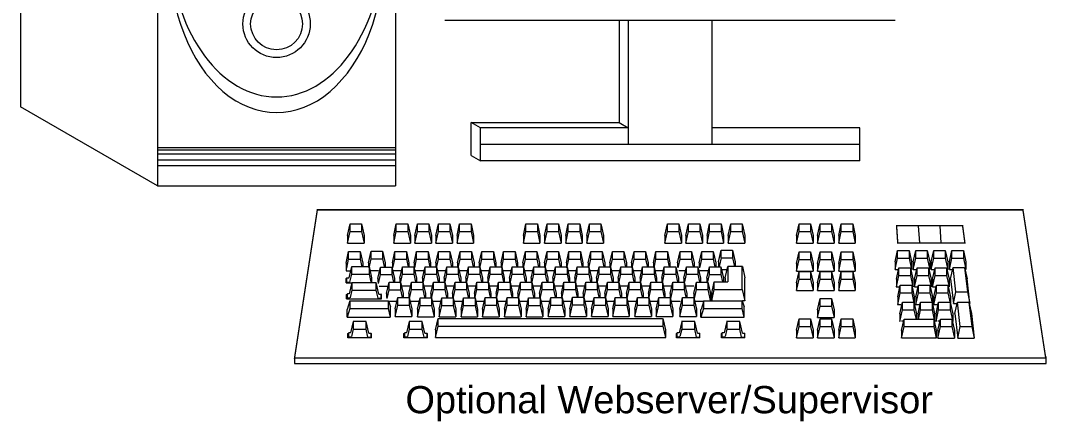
# Model space of a CAD drawing. Header units: inches. Extents: x -60 to 2005, y -577 to 104.
# Drawn here: x 507.75 to 513.93, y -262.78 to -260.36 of the extents above; entities that cross this region are included whole.
import ezdxf

# ---------------------------------------------------------------- set-up
doc = ezdxf.new("R2010")
doc.units = ezdxf.units.IN
doc.header["$MEASUREMENT"] = 0
doc.linetypes.add('HIDDEN2', pattern=[0.1875, 0.125, -0.0625])
doc.layers.get('0').update_dxf_attribs({"lineweight": 5})
doc.styles.add('ARIAL', font='arial.ttf')

# ---------------------------------------------------------------- blocks, each defined once
blk = doc.blocks.new('KEY', base_point=(9.745, 4.271))
for p, q in [((9.745, 4.391), (9.785, 4.571)), ((9.785, 4.571), (9.965, 4.571)), ((9.785, 4.451), (9.785, 4.571)), ((9.965, 4.571), (9.965, 4.451)), ((9.965, 4.571), (10.005, 4.391)), ((9.745, 4.391), (9.745, 4.332)), ((9.754, 4.314), (9.785, 4.451)), ((9.785, 4.451), (9.965, 4.451)), ((9.965, 4.451), (9.991, 4.332)), ((10.005, 4.391), (10.005, 4.332)), ((9.764, 4.271), (9.901, 4.271))]:
    blk.add_line(p, q)
blk = doc.blocks.new('KEY3', base_point=(12.38, 4.268))
for p, q in [((12.381, 4.363), (12.421, 4.543)), ((12.421, 4.423), (12.421, 4.543)), ((12.421, 4.543), (12.601, 4.543)), ((12.601, 4.543), (12.641, 4.363)), ((12.601, 4.543), (12.601, 4.423)), ((12.381, 4.243), (12.421, 4.423)), ((12.381, 4.363), (12.381, 4.243)), ((12.421, 4.423), (12.601, 4.423)), ((12.601, 4.423), (12.641, 4.243)), ((12.641, 4.363), (12.641, 4.243)), ((12.381, 4.243), (12.641, 4.243))]:
    blk.add_line(p, q)
blk = doc.blocks.new('*X172')
at = {"color": 0}
for p, q in [((22.75, 3.5), (22.75, 3.5)), ((22.78125, 3.3125), (22.78125, 3.3125)), ((22.8125, 3.125), (22.8125, 3.125))]:
    blk.add_line(p, q, dxfattribs=at)
blk = doc.blocks.new('*X171')
at = {"color": 0}
for p, q in [((22.84375, 2.8125), (22.84375, 2.8125)), ((22.875, 2.625), (22.875, 2.625)), ((22.875, 2.5), (22.875, 2.5)), ((22.90625, 2.3125), (22.90625, 2.3125))]:
    blk.add_line(p, q, dxfattribs=at)

msp = doc.modelspace()

# ---------------------------------------------------------------- linework, layer by layer
for p, q in [((507.7485, -257.5169), (507.7485, -260.8822)), ((508.5739, -257.9934), (508.5739, -261.3588)), ((510.0066, -257.9934), (510.0066, -261.3588)), ((513.0163, -260.3638), (510.3046, -260.3638)), ((511.3533, -260.3638), (511.3533, -260.9775)), ((511.4086, -260.3638), (511.4086, -261.0095)), ((511.9124, -260.3638), (511.9124, -261.0095)), ((508.5739, -261.3588), (507.7485, -260.8822)), ((510.4629, -261.1766), (510.4629, -260.9775)), ((510.5183, -261.0095), (510.4629, -260.9775)), ((510.4629, -260.9775), (511.3533, -260.9775)), ((510.5183, -261.2086), (510.5183, -261.0095)), ((511.4086, -261.0095), (510.5183, -261.0095)), ((511.3533, -260.9775), (511.4086, -261.0095)), ((511.4086, -261.0095), (511.4086, -261.109)), ((512.8027, -261.0095), (511.9124, -261.0095)), ((511.9124, -261.0095), (511.9124, -261.109)), ((512.8027, -261.2086), (512.8027, -261.0095)), ((508.5739, -261.1282), (510.0066, -261.1282)), ((508.5739, -261.142), (510.0066, -261.142)), ((512.8027, -261.109), (510.5183, -261.109)), ((508.5739, -261.1652), (510.0066, -261.1652)), ((508.5739, -261.2021), (510.0066, -261.2021)), ((510.4629, -261.1766), (510.5183, -261.2086)), ((512.8027, -261.2086), (510.5183, -261.2086)), ((508.5739, -261.2369), (510.0066, -261.2369)), ((508.5739, -261.3588), (510.0066, -261.3588)), ((509.718, -261.6571), (509.7333, -261.5881)), ((509.7333, -261.5881), (509.8024, -261.5881)), ((509.7333, -261.6341), (509.7333, -261.5881)), ((509.8024, -261.5881), (509.8178, -261.6571)), ((509.8024, -261.5881), (509.8024, -261.6341)), ((509.9962, -261.6572), (510.0116, -261.5881)), ((510.0116, -261.5881), (510.0807, -261.5881)), ((510.0116, -261.6341), (510.0116, -261.5881)), ((510.0807, -261.5881), (510.096, -261.6572)), ((510.0807, -261.5881), (510.0807, -261.6341)), ((510.1233, -261.6572), (510.1386, -261.5881)), ((510.1386, -261.5881), (510.2077, -261.5881)), ((510.1386, -261.6341), (510.1386, -261.5881)), ((510.2077, -261.5881), (510.2231, -261.6572)), ((510.2077, -261.5881), (510.2077, -261.6341)), ((510.2503, -261.6572), (510.2657, -261.5881)), ((510.2657, -261.5881), (510.3348, -261.5881)), ((510.2657, -261.6341), (510.2657, -261.5881)), ((510.3348, -261.5881), (510.3501, -261.6572)), ((510.3348, -261.5881), (510.3348, -261.6341)), ((510.3774, -261.6572), (510.3927, -261.5881)), ((510.3927, -261.5881), (510.4618, -261.5881)), ((510.3927, -261.6341), (510.3927, -261.5881)), ((510.4618, -261.5881), (510.4772, -261.6572)), ((510.4618, -261.5881), (510.4618, -261.6341)), ((510.7769, -261.6572), (510.7923, -261.5881)), ((510.7923, -261.5881), (510.8613, -261.5881)), ((510.7923, -261.6341), (510.7923, -261.5881)), ((510.8613, -261.5881), (510.8767, -261.6572)), ((510.8613, -261.5881), (510.8613, -261.6341)), ((510.9046, -261.6572), (510.9199, -261.5881)), ((510.9199, -261.5881), (510.989, -261.5881)), ((510.9199, -261.6341), (510.9199, -261.5881)), ((510.989, -261.5881), (510.989, -261.6341)), ((510.989, -261.5881), (511.0044, -261.6572)), ((511.0316, -261.6572), (511.047, -261.5881)), ((511.047, -261.5881), (511.1161, -261.5881)), ((511.047, -261.6341), (511.047, -261.5881)), ((511.1161, -261.5881), (511.1161, -261.6341)), ((511.1161, -261.5881), (511.1314, -261.6572)), ((511.1587, -261.6572), (511.174, -261.5881)), ((511.174, -261.5881), (511.2431, -261.5881)), ((511.174, -261.6341), (511.174, -261.5881)), ((511.2431, -261.5881), (511.2431, -261.6341)), ((511.2431, -261.5881), (511.2585, -261.6572)), ((511.6288, -261.6572), (511.6441, -261.5881)), ((511.6441, -261.5881), (511.7132, -261.5881)), ((511.6441, -261.6341), (511.6441, -261.5881)), ((511.7132, -261.5881), (511.7286, -261.6572)), ((511.7132, -261.5881), (511.7132, -261.6341)), ((511.7558, -261.6572), (511.7712, -261.5881)), ((511.7712, -261.5881), (511.8403, -261.5881)), ((511.7712, -261.6341), (511.7712, -261.5881)), ((511.8403, -261.5881), (511.8403, -261.6341)), ((511.8403, -261.5881), (511.8556, -261.6572)), ((511.8829, -261.6572), (511.8982, -261.5881)), ((511.8982, -261.6341), (511.8982, -261.5881)), ((511.8982, -261.5881), (511.9673, -261.5881)), ((511.9673, -261.5881), (511.9673, -261.6341)), ((511.9673, -261.5881), (511.9827, -261.6572)), ((512.0099, -261.6572), (512.0253, -261.5881)), ((512.0253, -261.5881), (512.0943, -261.5881)), ((512.0253, -261.6341), (512.0253, -261.5881)), ((512.0943, -261.5881), (512.0943, -261.6341)), ((512.0943, -261.5881), (512.1097, -261.6572)), ((512.4217, -261.6572), (512.4371, -261.5881)), ((512.4371, -261.5881), (512.5062, -261.5881)), ((512.4371, -261.6341), (512.4371, -261.5881)), ((512.5062, -261.5881), (512.5062, -261.6341)), ((512.5062, -261.5881), (512.5215, -261.6572)), ((512.5488, -261.6572), (512.5641, -261.5881)), ((512.5641, -261.5881), (512.6332, -261.5881)), ((512.5641, -261.6341), (512.5641, -261.5881)), ((512.6332, -261.5881), (512.6486, -261.6572)), ((512.6332, -261.5881), (512.6332, -261.6341)), ((512.6758, -261.6572), (512.6912, -261.5881)), ((512.6912, -261.6341), (512.6912, -261.5881)), ((512.6912, -261.5881), (512.7602, -261.5881)), ((512.7602, -261.5881), (512.7756, -261.6572)), ((512.7602, -261.5881), (512.7602, -261.6341)), ((509.718, -261.7032), (509.7333, -261.6341)), ((509.7333, -261.6341), (509.8024, -261.6341)), ((509.8024, -261.6341), (509.8178, -261.7032)), ((509.9962, -261.7032), (510.0116, -261.6341)), ((510.0116, -261.6341), (510.0807, -261.6341)), ((510.0807, -261.6341), (510.096, -261.7032)), ((510.1233, -261.7032), (510.1386, -261.6341)), ((510.1386, -261.6341), (510.2077, -261.6341)), ((510.2077, -261.6341), (510.2231, -261.7032)), ((510.2503, -261.7032), (510.2657, -261.6341)), ((510.2657, -261.6341), (510.3348, -261.6341)), ((510.3348, -261.6341), (510.3501, -261.7032)), ((510.3774, -261.7032), (510.3927, -261.6341)), ((510.3927, -261.6341), (510.4618, -261.6341)), ((510.4618, -261.6341), (510.4772, -261.7032)), ((510.7769, -261.7032), (510.7923, -261.6341)), ((510.7923, -261.6341), (510.8613, -261.6341)), ((510.8613, -261.6341), (510.8767, -261.7032)), ((510.9046, -261.7032), (510.9199, -261.6341)), ((510.9199, -261.6341), (510.989, -261.6341)), ((510.989, -261.6341), (511.0044, -261.7032)), ((511.0316, -261.7032), (511.047, -261.6341)), ((511.047, -261.6341), (511.1161, -261.6341)), ((511.1161, -261.6341), (511.1314, -261.7032)), ((511.1587, -261.7032), (511.174, -261.6341)), ((511.174, -261.6341), (511.2431, -261.6341)), ((511.2431, -261.6341), (511.2585, -261.7032)), ((511.6288, -261.7032), (511.6441, -261.6341)), ((511.6441, -261.6341), (511.7132, -261.6341)), ((511.7132, -261.6341), (511.7286, -261.7032)), ((511.7558, -261.7032), (511.7712, -261.6341)), ((511.7712, -261.6341), (511.8403, -261.6341)), ((511.8403, -261.6341), (511.8556, -261.7032)), ((511.8829, -261.7032), (511.8982, -261.6341)), ((511.8982, -261.6341), (511.9673, -261.6341)), ((511.9673, -261.6341), (511.9827, -261.7032)), ((512.0099, -261.7032), (512.0253, -261.6341)), ((512.0253, -261.6341), (512.0943, -261.6341)), ((512.0943, -261.6341), (512.1097, -261.7032)), ((512.4217, -261.7032), (512.4371, -261.6341)), ((512.4371, -261.6341), (512.5062, -261.6341)), ((512.5062, -261.6341), (512.5215, -261.7032)), ((512.5488, -261.7032), (512.5641, -261.6341)), ((512.5641, -261.6341), (512.6332, -261.6341)), ((512.6332, -261.6341), (512.6486, -261.7032)), ((512.6758, -261.7032), (512.6912, -261.6341)), ((512.6912, -261.6341), (512.7602, -261.6341)), ((512.7602, -261.6341), (512.7756, -261.7032)), ((513.1545, -261.599), (513.1613, -261.7018)), ((513.2847, -261.599), (513.2916, -261.7018)), ((509.718, -261.6571), (509.718, -261.7032)), ((509.718, -261.7032), (509.8178, -261.7032)), ((509.8178, -261.6571), (509.8178, -261.7032)), ((509.9962, -261.6572), (509.9962, -261.7032)), ((509.9962, -261.7032), (510.096, -261.7032)), ((510.096, -261.6572), (510.096, -261.7032)), ((510.1233, -261.6572), (510.1233, -261.7032)), ((510.1233, -261.7032), (510.2231, -261.7032)), ((510.2231, -261.6572), (510.2231, -261.7032)), ((510.2503, -261.6572), (510.2503, -261.7032)), ((510.2503, -261.7032), (510.3501, -261.7032)), ((510.3501, -261.6572), (510.3501, -261.7032)), ((510.3774, -261.6572), (510.3774, -261.7032)), ((510.3774, -261.7032), (510.4772, -261.7032)), ((510.4772, -261.6572), (510.4772, -261.7032)), ((510.7769, -261.6572), (510.7769, -261.7032)), ((510.7769, -261.7032), (510.8767, -261.7032)), ((510.8767, -261.6572), (510.8767, -261.7032)), ((510.9046, -261.6572), (510.9046, -261.7032)), ((510.9046, -261.7032), (511.0044, -261.7032)), ((511.0044, -261.6572), (511.0044, -261.7032)), ((511.0316, -261.6572), (511.0316, -261.7032)), ((511.0316, -261.7032), (511.1314, -261.7032)), ((511.1314, -261.6572), (511.1314, -261.7032)), ((511.1587, -261.6572), (511.1587, -261.7032)), ((511.1587, -261.7032), (511.2585, -261.7032)), ((511.2585, -261.6572), (511.2585, -261.7032)), ((511.6288, -261.6572), (511.6288, -261.7032)), ((511.6288, -261.7032), (511.7286, -261.7032)), ((511.7286, -261.6572), (511.7286, -261.7032)), ((511.7558, -261.6572), (511.7558, -261.7032)), ((511.7558, -261.7032), (511.8556, -261.7032)), ((511.8556, -261.6572), (511.8556, -261.7032)), ((511.8829, -261.6572), (511.8829, -261.7032)), ((511.8829, -261.7032), (511.9827, -261.7032)), ((511.9827, -261.6572), (511.9827, -261.7032)), ((512.0099, -261.6572), (512.0099, -261.7032)), ((512.0099, -261.7032), (512.1097, -261.7032)), ((512.1097, -261.6572), (512.1097, -261.7032)), ((512.4217, -261.6572), (512.4217, -261.7032)), ((512.4217, -261.7032), (512.5215, -261.7032)), ((512.5215, -261.6572), (512.5215, -261.7032)), ((512.5488, -261.6572), (512.5488, -261.7032)), ((512.5488, -261.7032), (512.6486, -261.7032)), ((512.6486, -261.6572), (512.6486, -261.7032)), ((512.6758, -261.6572), (512.6758, -261.7032)), ((512.6758, -261.7032), (512.7756, -261.7032)), ((512.7756, -261.6572), (512.7756, -261.7032)), ((509.7092, -261.8236), (509.7246, -261.7546)), ((509.7246, -261.7546), (509.7937, -261.7546)), ((509.7246, -261.8006), (509.7246, -261.7546)), ((509.7937, -261.7546), (509.7937, -261.8006)), ((509.7937, -261.7546), (509.809, -261.8236)), ((510.1184, -261.8226), (510.1338, -261.7536)), ((510.1338, -261.7996), (510.1338, -261.7536)), ((510.1338, -261.7536), (510.2029, -261.7536)), ((510.2029, -261.7536), (510.2182, -261.8226)), ((510.2029, -261.7536), (510.2029, -261.7996)), ((510.2495, -261.8226), (510.2648, -261.7536)), ((510.2648, -261.7996), (510.2648, -261.7536)), ((510.2648, -261.7536), (510.3339, -261.7536)), ((510.3339, -261.7536), (510.3339, -261.7996)), ((510.3339, -261.7536), (510.3493, -261.8226)), ((510.3805, -261.8226), (510.3958, -261.7536)), ((510.3958, -261.7536), (510.4649, -261.7536)), ((510.3958, -261.7996), (510.3958, -261.7536)), ((510.4649, -261.7536), (510.4649, -261.7996)), ((510.4649, -261.7536), (510.4803, -261.8226)), ((510.5115, -261.8226), (510.5269, -261.7536)), ((510.5269, -261.7536), (510.596, -261.7536)), ((510.5269, -261.7996), (510.5269, -261.7536)), ((510.596, -261.7536), (510.596, -261.7996)), ((510.596, -261.7536), (510.6113, -261.8226)), ((510.6425, -261.8226), (510.6579, -261.7536)), ((510.6579, -261.7996), (510.6579, -261.7536)), ((510.6579, -261.7536), (510.727, -261.7536)), ((510.727, -261.7536), (510.727, -261.7996)), ((510.727, -261.7536), (510.7423, -261.8226)), ((510.7736, -261.8226), (510.7889, -261.7536)), ((510.7889, -261.7536), (510.858, -261.7536)), ((510.7889, -261.7996), (510.7889, -261.7536)), ((510.858, -261.7536), (510.8733, -261.8226)), ((510.858, -261.7536), (510.858, -261.7996)), ((510.9046, -261.8226), (510.9199, -261.7536)), ((510.9199, -261.7536), (510.989, -261.7536)), ((510.9199, -261.7996), (510.9199, -261.7536)), ((510.989, -261.7536), (510.989, -261.7996)), ((510.989, -261.7536), (511.0044, -261.8226)), ((511.0356, -261.8226), (511.051, -261.7536)), ((511.051, -261.7996), (511.051, -261.7536)), ((511.051, -261.7536), (511.12, -261.7536)), ((511.12, -261.7536), (511.12, -261.7996)), ((511.12, -261.7536), (511.1354, -261.8226)), ((511.1666, -261.8226), (511.182, -261.7536)), ((511.182, -261.7536), (511.2511, -261.7536)), ((511.182, -261.7996), (511.182, -261.7536)), ((511.2511, -261.7536), (511.2511, -261.7996)), ((511.2511, -261.7536), (511.2664, -261.8226)), ((511.2977, -261.8226), (511.313, -261.7536)), ((511.313, -261.7536), (511.3821, -261.7536)), ((511.313, -261.7996), (511.313, -261.7536)), ((511.3821, -261.7536), (511.3821, -261.7996)), ((511.3821, -261.7536), (511.3974, -261.8226)), ((511.4287, -261.8226), (511.444, -261.7536)), ((511.444, -261.7996), (511.444, -261.7536)), ((511.444, -261.7536), (511.5131, -261.7536)), ((511.5131, -261.7536), (511.5131, -261.7996)), ((511.5131, -261.7536), (511.5285, -261.8226)), ((511.5597, -261.8226), (511.5751, -261.7536)), ((511.5751, -261.7536), (511.6441, -261.7536)), ((511.5751, -261.7996), (511.5751, -261.7536)), ((511.6441, -261.7536), (511.6441, -261.7996)), ((511.6441, -261.7536), (511.6595, -261.8226)), ((511.7047, -261.8226), (511.72, -261.7536)), ((511.72, -261.7996), (511.72, -261.7536)), ((511.72, -261.7536), (511.7891, -261.7536)), ((511.7891, -261.7536), (511.8044, -261.8226)), ((511.7891, -261.7536), (511.7891, -261.7996)), ((511.8357, -261.8226), (511.851, -261.7536)), ((511.851, -261.7996), (511.851, -261.7536)), ((511.851, -261.7536), (511.9201, -261.7536)), ((511.9201, -261.7536), (511.9355, -261.8226)), ((511.9201, -261.7536), (511.9201, -261.7996)), ((511.9516, -261.8157), (511.9669, -261.7467)), ((511.9669, -261.7467), (512.036, -261.7467)), ((511.9669, -261.7927), (511.9669, -261.7467)), ((512.036, -261.7467), (512.0514, -261.8157)), ((512.036, -261.7467), (512.036, -261.7927)), ((512.4217, -261.8254), (512.4371, -261.7563)), ((512.4371, -261.7563), (512.5062, -261.7563)), ((512.4371, -261.8024), (512.4371, -261.7563)), ((512.5062, -261.7563), (512.5215, -261.8254)), ((512.5062, -261.7563), (512.5062, -261.8024)), ((512.5488, -261.8254), (512.5641, -261.7563)), ((512.5641, -261.7563), (512.6332, -261.7563)), ((512.5641, -261.8024), (512.5641, -261.7563)), ((512.6332, -261.7563), (512.6332, -261.8024)), ((512.6332, -261.7563), (512.6486, -261.8254)), ((512.6758, -261.8254), (512.6912, -261.7563)), ((512.6912, -261.8024), (512.6912, -261.7563)), ((512.6912, -261.7563), (512.7602, -261.7563)), ((512.7602, -261.7563), (512.7756, -261.8254)), ((512.7602, -261.7563), (512.7602, -261.8024)), ((513.0152, -261.8169), (513.0305, -261.7478)), ((513.0305, -261.7938), (513.0305, -261.7478)), ((513.0305, -261.7478), (513.0996, -261.7478)), ((513.0996, -261.7478), (513.115, -261.8169)), ((513.0996, -261.7478), (513.0996, -261.7938)), ((513.1242, -261.8169), (513.1396, -261.7478)), ((513.1396, -261.7478), (513.2086, -261.7478)), ((513.1396, -261.7938), (513.1396, -261.7478)), ((513.2086, -261.7478), (513.224, -261.8169)), ((513.2086, -261.7478), (513.2086, -261.7938)), ((513.2332, -261.8169), (513.2486, -261.7478)), ((513.2486, -261.7478), (513.3177, -261.7478)), ((513.2486, -261.7938), (513.2486, -261.7478)), ((513.3177, -261.7478), (513.333, -261.8169)), ((513.3177, -261.7478), (513.3177, -261.7938)), ((513.3423, -261.8169), (513.3576, -261.7478)), ((513.3576, -261.7478), (513.4267, -261.7478)), ((513.3576, -261.7938), (513.3576, -261.7478)), ((513.4267, -261.7478), (513.4267, -261.7938)), ((513.4267, -261.7478), (513.4421, -261.8169)), ((509.7092, -261.8236), (509.7092, -261.8461)), ((509.7129, -261.8532), (509.7246, -261.8006)), ((509.7246, -261.8006), (509.7937, -261.8006)), ((509.7937, -261.8006), (509.8038, -261.8462)), ((509.809, -261.8236), (509.809, -261.8462)), ((510.1184, -261.8226), (510.1184, -261.8451)), ((510.1221, -261.8522), (510.1338, -261.7996)), ((510.1338, -261.7996), (510.2029, -261.7996)), ((510.2029, -261.7996), (510.213, -261.8452)), ((510.2182, -261.8226), (510.2182, -261.8452)), ((510.2495, -261.8226), (510.2495, -261.8451)), ((510.2531, -261.8522), (510.2648, -261.7996)), ((510.2648, -261.7996), (510.3339, -261.7996)), ((510.3339, -261.7996), (510.344, -261.8452)), ((510.3493, -261.8226), (510.3493, -261.8452)), ((510.3805, -261.8226), (510.3805, -261.8451)), ((510.3842, -261.8522), (510.3958, -261.7996)), ((510.3958, -261.7996), (510.4649, -261.7996)), ((510.4649, -261.7996), (510.4751, -261.8452)), ((510.4803, -261.8226), (510.4803, -261.8452)), ((510.5115, -261.8226), (510.5115, -261.8451)), ((510.5152, -261.8522), (510.5269, -261.7996)), ((510.5269, -261.7996), (510.596, -261.7996)), ((510.596, -261.7996), (510.6061, -261.8452)), ((510.6113, -261.8226), (510.6113, -261.8452)), ((510.6425, -261.8226), (510.6425, -261.8451)), ((510.6462, -261.8522), (510.6579, -261.7996)), ((510.6579, -261.7996), (510.727, -261.7996)), ((510.727, -261.7996), (510.7371, -261.8452)), ((510.7423, -261.8226), (510.7423, -261.8452)), ((510.7736, -261.8226), (510.7736, -261.8451)), ((510.7772, -261.8522), (510.7889, -261.7996)), ((510.7889, -261.7996), (510.858, -261.7996)), ((510.858, -261.7996), (510.8681, -261.8452)), ((510.8733, -261.8226), (510.8733, -261.8452)), ((510.9046, -261.8226), (510.9046, -261.8451)), ((510.9082, -261.8522), (510.9199, -261.7996)), ((510.9199, -261.7996), (510.989, -261.7996)), ((510.989, -261.7996), (510.9992, -261.8452)), ((511.0044, -261.8226), (511.0044, -261.8452)), ((511.0356, -261.8226), (511.0356, -261.8451)), ((511.0393, -261.8522), (511.051, -261.7996)), ((511.051, -261.7996), (511.12, -261.7996)), ((511.12, -261.7996), (511.1302, -261.8452)), ((511.1354, -261.8226), (511.1354, -261.8452)), ((511.1666, -261.8226), (511.1666, -261.8451)), ((511.1703, -261.8522), (511.182, -261.7996)), ((511.182, -261.7996), (511.2511, -261.7996)), ((511.2511, -261.7996), (511.2612, -261.8452)), ((511.2664, -261.8226), (511.2664, -261.8452)), ((511.2977, -261.8226), (511.2977, -261.8451)), ((511.3013, -261.8522), (511.313, -261.7996)), ((511.313, -261.7996), (511.3821, -261.7996)), ((511.3821, -261.7996), (511.3922, -261.8452)), ((511.3974, -261.8226), (511.3974, -261.8452)), ((511.4287, -261.8226), (511.4287, -261.8451)), ((511.4323, -261.8522), (511.444, -261.7996)), ((511.444, -261.7996), (511.5131, -261.7996)), ((511.5131, -261.7996), (511.5232, -261.8452)), ((511.5285, -261.8226), (511.5285, -261.8452)), ((511.5597, -261.8226), (511.5597, -261.8451)), ((511.5634, -261.8522), (511.5751, -261.7996)), ((511.5751, -261.7996), (511.6441, -261.7996)), ((511.6441, -261.7996), (511.6543, -261.8452)), ((511.6595, -261.8226), (511.6595, -261.8452)), ((511.7047, -261.8226), (511.7047, -261.8451)), ((511.7083, -261.8522), (511.72, -261.7996)), ((511.72, -261.7996), (511.7891, -261.7996)), ((511.7891, -261.7996), (511.7992, -261.8452)), ((511.8044, -261.8226), (511.8044, -261.8452)), ((511.8357, -261.8226), (511.8357, -261.8451)), ((511.8393, -261.8522), (511.851, -261.7996)), ((511.851, -261.7996), (511.9201, -261.7996)), ((511.9201, -261.7996), (511.9303, -261.8452)), ((511.9355, -261.8226), (511.9355, -261.8452)), ((511.9516, -261.8157), (511.9516, -261.8455)), ((511.9669, -261.7927), (511.9554, -261.845)), ((511.9669, -261.7927), (512.036, -261.7927)), ((512.036, -261.7927), (512.0475, -261.8439)), ((512.0514, -261.8157), (512.0515, -261.8438)), ((512.4217, -261.8715), (512.4371, -261.8024)), ((512.4217, -261.8254), (512.4217, -261.8715)), ((512.4371, -261.8024), (512.5062, -261.8024)), ((512.5062, -261.8024), (512.5215, -261.8715)), ((512.5215, -261.8254), (512.5215, -261.8715)), ((512.5488, -261.8715), (512.5641, -261.8024)), ((512.5488, -261.8254), (512.5488, -261.8715)), ((512.5641, -261.8024), (512.6332, -261.8024)), ((512.6332, -261.8024), (512.6486, -261.8715)), ((512.6486, -261.8254), (512.6486, -261.8715)), ((512.6758, -261.8715), (512.6912, -261.8024)), ((512.6758, -261.8254), (512.6758, -261.8715)), ((512.6912, -261.8024), (512.7602, -261.8024)), ((512.7602, -261.8024), (512.7756, -261.8715)), ((512.7756, -261.8254), (512.7756, -261.8715)), ((513.0152, -261.8629), (513.0305, -261.7938)), ((513.0152, -261.8169), (513.0152, -261.8629)), ((513.0305, -261.7938), (513.0996, -261.7938)), ((513.0996, -261.7938), (513.115, -261.8629)), ((513.115, -261.8169), (513.115, -261.8629)), ((513.1242, -261.8629), (513.1396, -261.7938)), ((513.1242, -261.8169), (513.1242, -261.8629)), ((513.1396, -261.7938), (513.2086, -261.7938)), ((513.2086, -261.7938), (513.224, -261.8629)), ((513.224, -261.8169), (513.224, -261.8629)), ((513.2332, -261.8629), (513.2486, -261.7938)), ((513.2332, -261.8169), (513.2332, -261.8629)), ((513.2486, -261.7938), (513.3177, -261.7938)), ((513.3177, -261.7938), (513.333, -261.8629)), ((513.333, -261.8169), (513.333, -261.8629)), ((513.3423, -261.8629), (513.3576, -261.7938)), ((513.3423, -261.8169), (513.3423, -261.8629)), ((513.3576, -261.7938), (513.4267, -261.7938)), ((513.4267, -261.7938), (513.4421, -261.8629)), ((513.4421, -261.8169), (513.4421, -261.8629)), ((509.7092, -261.8461), (509.7092, -261.8697)), ((509.7092, -261.8697), (509.7178, -261.8697)), ((509.7166, -261.8697), (509.7371, -261.8697)), ((509.7278, -261.913), (509.7432, -261.8439)), ((509.7326, -261.9375), (509.7432, -261.89)), ((509.7432, -261.8439), (509.8473, -261.8439)), ((509.7432, -261.89), (509.7432, -261.8439)), ((509.7432, -261.89), (509.8473, -261.89)), ((509.8474, -261.8439), (509.8627, -261.913)), ((509.8474, -261.8439), (509.8474, -261.89)), ((509.8474, -261.89), (509.8575, -261.9356)), ((510.1258, -261.8687), (510.1784, -261.8687)), ((510.2568, -261.8687), (510.3094, -261.8687)), ((510.3878, -261.8687), (510.4404, -261.8687)), ((510.5189, -261.8687), (510.5715, -261.8687)), ((510.6499, -261.8687), (510.7025, -261.8687)), ((510.7809, -261.8687), (510.8335, -261.8687)), ((510.9119, -261.8687), (510.9645, -261.8687)), ((511.0429, -261.8687), (511.0956, -261.8687)), ((511.174, -261.8687), (511.2266, -261.8687)), ((511.305, -261.8687), (511.3576, -261.8687)), ((511.436, -261.8687), (511.4886, -261.8687)), ((511.567, -261.8687), (511.6197, -261.8687)), ((511.712, -261.8687), (511.752, -261.8687)), ((511.8307, -261.8687), (511.8324, -261.8687)), ((511.84, -261.8687), (511.8833, -261.8687)), ((511.843, -261.8687), (511.8956, -261.8687)), ((511.8816, -261.9143), (511.897, -261.8452)), ((511.8853, -261.9438), (511.897, -261.8912)), ((511.897, -261.8912), (511.897, -261.8452)), ((511.897, -261.8452), (511.9661, -261.8452)), ((511.897, -261.8912), (511.9661, -261.8912)), ((511.9661, -261.8452), (511.9661, -261.8912)), ((511.9661, -261.8452), (511.9814, -261.9143)), ((511.9661, -261.8912), (511.9762, -261.9368)), ((511.9696, -261.8617), (511.9997, -261.8617)), ((511.9925, -261.9127), (512.0079, -261.8437)), ((512.0953, -261.8437), (512.0078, -261.8437)), ((512.0079, -261.8437), (512.0079, -261.936)), ((512.0952, -261.9824), (512.0952, -261.8434)), ((512.0953, -261.8437), (512.1106, -261.9127)), ((512.4217, -261.8715), (512.5215, -261.8715)), ((512.4217, -261.9427), (512.4371, -261.8736)), ((512.4371, -261.8736), (512.5062, -261.8736)), ((512.4371, -261.9197), (512.4371, -261.8736)), ((512.5062, -261.8736), (512.5062, -261.9197)), ((512.5062, -261.8736), (512.5215, -261.9427)), ((512.5488, -261.8715), (512.6486, -261.8715)), ((512.5488, -261.9427), (512.5641, -261.8736)), ((512.5641, -261.8736), (512.6332, -261.8736)), ((512.5641, -261.9197), (512.5641, -261.8736)), ((512.6332, -261.8736), (512.6486, -261.9427)), ((512.6332, -261.8736), (512.6332, -261.9197)), ((512.6758, -261.8715), (512.7756, -261.8715)), ((512.6758, -261.9427), (512.6912, -261.8736)), ((512.6912, -261.9197), (512.6912, -261.8736)), ((512.6912, -261.8736), (512.7602, -261.8736)), ((512.7602, -261.8736), (512.7756, -261.9427)), ((512.7602, -261.8736), (512.7602, -261.9197)), ((513.0152, -261.8629), (513.0355, -261.8629)), ((513.0231, -261.9205), (513.0385, -261.8514)), ((513.0231, -261.9665), (513.0385, -261.8975)), ((513.0385, -261.8975), (513.0385, -261.8514)), ((513.0385, -261.8514), (513.1076, -261.8514)), ((513.0385, -261.8975), (513.1076, -261.8975)), ((513.1076, -261.8514), (513.1076, -261.8975)), ((513.1076, -261.8514), (513.1229, -261.9205)), ((513.1076, -261.8975), (513.1229, -261.9665)), ((513.115, -261.8629), (513.11, -261.8629)), ((513.1242, -261.8629), (513.145, -261.8629)), ((513.1322, -261.9205), (513.1475, -261.8514)), ((513.1322, -261.9665), (513.1475, -261.8975)), ((513.1475, -261.8514), (513.2166, -261.8514)), ((513.1475, -261.8975), (513.1475, -261.8514)), ((513.1475, -261.8975), (513.2166, -261.8975)), ((513.2166, -261.8514), (513.2166, -261.8975)), ((513.2166, -261.8514), (513.232, -261.9205)), ((513.2166, -261.8975), (513.232, -261.9665)), ((513.224, -261.8629), (513.2204, -261.8629)), ((513.2332, -261.8629), (513.2528, -261.8629)), ((513.2412, -261.9205), (513.2566, -261.8514)), ((513.2412, -261.9665), (513.2566, -261.8975)), ((513.2566, -261.8514), (513.3256, -261.8514)), ((513.2566, -261.8975), (513.2566, -261.8514)), ((513.2566, -261.8975), (513.3256, -261.8975)), ((513.3256, -261.8514), (513.3256, -261.8975)), ((513.3256, -261.8514), (513.341, -261.9205)), ((513.3256, -261.8975), (513.341, -261.9665)), ((513.333, -261.8629), (513.3299, -261.8629)), ((513.3423, -261.8629), (513.3617, -261.8629)), ((513.3491, -261.9189), (513.3644, -261.8499)), ((513.3644, -261.8499), (513.4335, -261.8499)), ((513.3818, -261.9968), (513.3644, -261.8499)), ((513.4335, -261.8499), (513.4489, -261.9189)), ((513.4335, -261.8499), (513.4509, -261.9968)), ((513.4421, -261.8629), (513.4368, -261.8629)), ((509.7097, -261.9172), (509.7128, -261.9129)), ((509.7097, -261.9427), (509.7097, -261.9172)), ((509.7134, -261.9376), (509.7097, -261.9427)), ((509.7097, -261.9427), (509.7431, -261.9427)), ((509.7128, -261.9129), (509.7274, -261.9129)), ((509.7134, -261.9375), (509.7134, -261.9129)), ((509.7134, -261.9376), (509.7326, -261.9376)), ((509.7439, -261.9396), (509.7286, -262.0086)), ((509.7439, -261.9396), (509.89, -261.9396)), ((509.7439, -261.9396), (509.7439, -261.9856)), ((509.8583, -261.9359), (509.8594, -261.9413)), ((509.8627, -261.913), (509.8627, -261.9355)), ((509.8627, -261.9355), (509.8627, -261.9413)), ((509.9064, -262.0095), (509.891, -261.9404)), ((509.891, -261.9865), (509.891, -261.9404)), ((511.8816, -261.9143), (511.8816, -261.9367)), ((511.911, -262.0054), (511.9264, -261.9363)), ((511.9264, -261.9824), (511.9264, -261.9363)), ((511.9264, -261.9363), (512.0071, -261.9363)), ((511.9814, -261.9143), (511.9814, -261.9368)), ((511.9925, -261.9127), (511.9925, -261.936)), ((512.1106, -262.0515), (512.1106, -261.9115)), ((512.4217, -261.9888), (512.4371, -261.9197)), ((512.4217, -261.9427), (512.4217, -261.9888)), ((512.4371, -261.9197), (512.5062, -261.9197)), ((512.5062, -261.9197), (512.5215, -261.9888)), ((512.5215, -261.9427), (512.5215, -261.9888)), ((512.5488, -261.9888), (512.5641, -261.9197)), ((512.5488, -261.9427), (512.5488, -261.9888)), ((512.5641, -261.9197), (512.6332, -261.9197)), ((512.6332, -261.9197), (512.6486, -261.9888)), ((512.6486, -261.9427), (512.6486, -261.9888)), ((512.6758, -261.9888), (512.6912, -261.9197)), ((512.6758, -261.9427), (512.6758, -261.9888)), ((512.6912, -261.9197), (512.7602, -261.9197)), ((512.7602, -261.9197), (512.7756, -261.9888)), ((512.7756, -261.9427), (512.7756, -261.9888)), ((513.0231, -261.9205), (513.0231, -261.9665)), ((513.0311, -262.0259), (513.0465, -261.9569)), ((513.0465, -262.0029), (513.0465, -261.9569)), ((513.0465, -261.9569), (513.1155, -261.9569)), ((513.1155, -261.9569), (513.1155, -262.0029)), ((513.1155, -261.9569), (513.1309, -262.0259)), ((513.1229, -261.9205), (513.1229, -261.9665)), ((513.1322, -261.9205), (513.1322, -261.9665)), ((513.1401, -262.0259), (513.1555, -261.9569)), ((513.1555, -262.0029), (513.1555, -261.9569)), ((513.1555, -261.9569), (513.2246, -261.9569)), ((513.2246, -261.9569), (513.2399, -262.0259)), ((513.2246, -261.9569), (513.2246, -262.0029)), ((513.232, -261.9205), (513.232, -261.9665)), ((513.2412, -261.9205), (513.2412, -261.9665)), ((513.2492, -262.0259), (513.2645, -261.9569)), ((513.2645, -262.0029), (513.2645, -261.9569)), ((513.2645, -261.9569), (513.3336, -261.9569)), ((513.3336, -261.9569), (513.3336, -262.0029)), ((513.3336, -261.9569), (513.3489, -262.0259)), ((513.341, -261.9205), (513.341, -261.9665)), ((513.3491, -261.9189), (513.3665, -262.0659)), ((513.4663, -262.0659), (513.4489, -261.9189)), ((509.7123, -262.0131), (509.7172, -262.008)), ((509.7123, -262.0383), (509.7123, -262.0131)), ((509.7172, -262.0321), (509.7172, -262.008)), ((509.7285, -262.008), (509.7174, -262.008)), ((509.7439, -261.9856), (509.7338, -262.0312)), ((509.7439, -261.9856), (509.89, -261.9856)), ((509.9016, -262.034), (509.891, -261.9865)), ((509.9064, -262.0095), (509.9187, -262.0095)), ((509.9217, -262.0137), (509.9186, -262.0094)), ((509.9186, -262.0095), (509.9186, -262.0335)), ((509.9217, -262.0392), (509.9217, -262.0137)), ((511.911, -262.0515), (511.9264, -261.9824)), ((511.911, -262.0054), (511.911, -262.0515)), ((511.9264, -261.9824), (512.0952, -261.9824)), ((512.0952, -261.9824), (512.1106, -262.0515)), ((512.4217, -261.9888), (512.5215, -261.9888)), ((512.5488, -261.9888), (512.6486, -261.9888)), ((512.6758, -261.9888), (512.7756, -261.9888)), ((513.0226, -261.9668), (513.0429, -261.9668)), ((513.0311, -262.072), (513.0465, -262.0029)), ((513.0465, -262.0029), (513.1155, -262.0029)), ((513.1155, -262.0029), (513.1309, -262.072)), ((513.1316, -261.9668), (513.1524, -261.9668)), ((513.1401, -262.072), (513.1555, -262.0029)), ((513.1555, -262.0029), (513.2246, -262.0029)), ((513.2246, -262.0029), (513.2399, -262.072)), ((513.2406, -261.9668), (513.2602, -261.9668)), ((513.2492, -262.072), (513.2645, -262.0029)), ((513.2645, -262.0029), (513.3336, -262.0029)), ((513.3336, -262.0029), (513.3489, -262.072)), ((513.3665, -262.0659), (513.3818, -261.9968)), ((513.3818, -261.9968), (513.4509, -261.9968)), ((513.4509, -261.9968), (513.4663, -262.0659)), ((509.7166, -262.0321), (509.7123, -262.0383)), ((509.7123, -262.0383), (509.9221, -262.0383)), ((509.732, -262.0511), (509.7159, -262.1035)), ((509.7174, -262.0321), (509.7325, -262.0321)), ((509.7313, -262.0497), (509.9635, -262.0497)), ((509.7313, -262.0497), (509.7313, -262.0958)), ((509.733, -262.0315), (509.733, -262.0318)), ((509.901, -262.0341), (509.9187, -262.0341)), ((509.918, -262.0341), (509.9217, -262.0392)), ((509.9639, -262.0966), (509.9639, -262.0506)), ((509.9646, -262.0511), (509.9756, -262.087)), ((510.0046, -262.0995), (510.02, -262.0304)), ((510.0046, -262.1455), (510.02, -262.0764)), ((510.02, -262.0304), (510.0891, -262.0304)), ((510.02, -262.0764), (510.02, -262.0304)), ((510.02, -262.0764), (510.0891, -262.0764)), ((510.0891, -262.0304), (510.1044, -262.0995)), ((510.0891, -262.0304), (510.0891, -262.0764)), ((510.0891, -262.0764), (510.1044, -262.1455)), ((510.1388, -262.1011), (510.1542, -262.032)), ((510.1388, -262.1471), (510.1542, -262.078)), ((510.1542, -262.032), (510.2233, -262.032)), ((510.1542, -262.078), (510.1542, -262.032)), ((510.1542, -262.078), (510.2233, -262.078)), ((510.2233, -262.032), (510.2386, -262.1011)), ((510.2233, -262.032), (510.2233, -262.078)), ((510.2233, -262.078), (510.2386, -262.1471)), ((510.2695, -262.1011), (510.2848, -262.032)), ((510.2695, -262.1471), (510.2848, -262.078)), ((510.2848, -262.078), (510.2848, -262.032)), ((510.2848, -262.032), (510.3539, -262.032)), ((510.2848, -262.078), (510.3539, -262.078)), ((510.3539, -262.032), (510.3539, -262.078)), ((510.3539, -262.032), (510.3692, -262.1011)), ((510.3539, -262.078), (510.3692, -262.1471)), ((510.4013, -262.1019), (510.4166, -262.0328)), ((510.4013, -262.1479), (510.4166, -262.0788)), ((510.4166, -262.0328), (510.4857, -262.0328)), ((510.4166, -262.0788), (510.4166, -262.0328)), ((510.4166, -262.0788), (510.4857, -262.0788)), ((510.4857, -262.0328), (510.5011, -262.1019)), ((510.4857, -262.0328), (510.4857, -262.0788)), ((510.4857, -262.0788), (510.5011, -262.1479)), ((510.5307, -262.1003), (510.5461, -262.0312)), ((510.5307, -262.1463), (510.5461, -262.0772)), ((510.5461, -262.0312), (510.6151, -262.0312)), ((510.5461, -262.0772), (510.5461, -262.0312)), ((510.5461, -262.0772), (510.6151, -262.0772)), ((510.6151, -262.0312), (510.6151, -262.0772)), ((510.6151, -262.0312), (510.6305, -262.1003)), ((510.6151, -262.0772), (510.6305, -262.1463)), ((510.6633, -262.1003), (510.6787, -262.0312)), ((510.6633, -262.1463), (510.6787, -262.0772)), ((510.6787, -262.0772), (510.6787, -262.0312)), ((510.6787, -262.0312), (510.7478, -262.0312)), ((510.6787, -262.0772), (510.7478, -262.0772)), ((510.7478, -262.0312), (510.7631, -262.1003)), ((510.7478, -262.0312), (510.7478, -262.0772)), ((510.7478, -262.0772), (510.7631, -262.1463)), ((510.7932, -262.1011), (510.8085, -262.032)), ((510.7932, -262.1471), (510.8085, -262.078)), ((510.8085, -262.032), (510.8776, -262.032)), ((510.8085, -262.078), (510.8085, -262.032)), ((510.8085, -262.078), (510.8776, -262.078)), ((510.8776, -262.032), (510.8929, -262.1011)), ((510.8776, -262.032), (510.8776, -262.078)), ((510.8776, -262.078), (510.8929, -262.1471)), ((510.9258, -262.0995), (510.9411, -262.0304)), ((510.9258, -262.1455), (510.9411, -262.0764)), ((510.9411, -262.0304), (511.0102, -262.0304)), ((510.9411, -262.0764), (510.9411, -262.0304)), ((510.9411, -262.0764), (511.0102, -262.0764)), ((511.0102, -262.0304), (511.0102, -262.0764)), ((511.0102, -262.0304), (511.0256, -262.0995)), ((511.0102, -262.0764), (511.0256, -262.1455)), ((511.0572, -262.0979), (511.0725, -262.0288)), ((511.0572, -262.1439), (511.0725, -262.0748)), ((511.0725, -262.0748), (511.0725, -262.0288)), ((511.0725, -262.0288), (511.1416, -262.0288)), ((511.0725, -262.0748), (511.1416, -262.0748)), ((511.1416, -262.0288), (511.1416, -262.0748)), ((511.1416, -262.0288), (511.157, -262.0979)), ((511.1416, -262.0748), (511.157, -262.1439)), ((511.8286, -262.0527), (511.8599, -262.0527)), ((511.8625, -262.0511), (511.8464, -262.1035)), ((511.8618, -262.0497), (512.094, -262.0497)), ((511.8618, -262.0497), (511.8618, -262.0958)), ((511.8983, -262.0292), (511.9025, -262.0482)), ((511.9035, -262.0291), (511.9035, -262.0482)), ((512.0944, -262.0966), (512.0944, -262.0506)), ((512.0951, -262.0511), (512.1061, -262.087)), ((512.1106, -262.0515), (512.0961, -262.0515)), ((512.5488, -262.1056), (512.5641, -262.0365)), ((512.5488, -262.1516), (512.5641, -262.0826)), ((512.5641, -262.0365), (512.6332, -262.0365)), ((512.5641, -262.0826), (512.5641, -262.0365)), ((512.5641, -262.0826), (512.6332, -262.0826)), ((512.6332, -262.0365), (512.6332, -262.0826)), ((512.6332, -262.0365), (512.6486, -262.1056)), ((512.6332, -262.0826), (512.6486, -262.1516)), ((513.03, -262.073), (513.0503, -262.073)), ((513.0311, -262.0259), (513.0311, -262.072)), ((513.0442, -262.128), (513.0595, -262.0589)), ((513.0595, -262.105), (513.0595, -262.0589)), ((513.0595, -262.0589), (513.1286, -262.0589)), ((513.1286, -262.0589), (513.1286, -262.105)), ((513.1286, -262.0589), (513.144, -262.128)), ((513.1309, -262.0259), (513.1309, -262.072)), ((513.139, -262.073), (513.1598, -262.073)), ((513.1401, -262.0259), (513.1401, -262.072)), ((513.1532, -262.128), (513.1686, -262.0589)), ((513.1686, -262.0589), (513.2377, -262.0589)), ((513.1686, -262.105), (513.1686, -262.0589)), ((513.2377, -262.0589), (513.2377, -262.105)), ((513.2377, -262.0589), (513.253, -262.128)), ((513.2399, -262.0259), (513.2399, -262.072)), ((513.2492, -262.0259), (513.2492, -262.072)), ((513.2492, -262.072), (513.2747, -262.072)), ((513.2622, -262.128), (513.2776, -262.0589)), ((513.2776, -262.0589), (513.3467, -262.0589)), ((513.2776, -262.105), (513.2776, -262.0589)), ((513.3467, -262.0589), (513.3467, -262.105)), ((513.3467, -262.0589), (513.362, -262.128)), ((513.3489, -262.0259), (513.3489, -262.072)), ((513.3665, -262.0659), (513.3889, -262.0659)), ((513.3749, -262.1276), (513.3903, -262.0585)), ((513.3903, -262.0585), (513.4594, -262.0585)), ((513.4077, -262.2055), (513.3903, -262.0585)), ((513.4594, -262.0585), (513.4768, -262.2055)), ((513.4594, -262.0585), (513.4747, -262.1276)), ((513.4614, -262.0659), (513.4663, -262.0659)), ((509.7313, -262.0966), (509.7152, -262.1491)), ((509.7152, -262.1491), (509.7152, -262.1029)), ((509.7313, -262.0966), (509.9635, -262.0966)), ((509.9756, -262.1493), (509.9639, -262.0966)), ((509.9756, -262.1493), (509.9756, -262.0864)), ((510.0046, -262.0995), (510.0046, -262.1455)), ((510.0046, -262.1455), (510.1044, -262.1455)), ((510.1044, -262.0995), (510.1044, -262.1455)), ((510.1388, -262.1011), (510.1388, -262.1471)), ((510.1388, -262.1471), (510.2386, -262.1471)), ((510.2386, -262.1011), (510.2386, -262.1471)), ((510.2695, -262.1011), (510.2695, -262.1471)), ((510.2695, -262.1471), (510.3692, -262.1471)), ((510.3692, -262.1011), (510.3692, -262.1471)), ((510.4013, -262.1019), (510.4013, -262.1479)), ((510.5011, -262.1019), (510.5011, -262.1479)), ((510.5307, -262.1003), (510.5307, -262.1463)), ((510.5307, -262.1463), (510.6305, -262.1463)), ((510.6305, -262.1003), (510.6305, -262.1463)), ((510.6633, -262.1003), (510.6633, -262.1463)), ((510.6633, -262.1463), (510.7631, -262.1463)), ((510.7631, -262.1003), (510.7631, -262.1463)), ((510.7932, -262.1011), (510.7932, -262.1471)), ((510.7932, -262.1471), (510.8929, -262.1471)), ((510.8929, -262.1011), (510.8929, -262.1471)), ((510.9258, -262.0995), (510.9258, -262.1455)), ((510.9258, -262.1455), (511.0256, -262.1455)), ((511.0256, -262.0995), (511.0256, -262.1455)), ((511.0572, -262.0979), (511.0572, -262.1439)), ((511.0572, -262.1439), (511.157, -262.1439)), ((511.157, -262.0979), (511.157, -262.1439)), ((511.8618, -262.0966), (511.8457, -262.1491)), ((511.8457, -262.1491), (511.8457, -262.1029)), ((511.8618, -262.0966), (512.094, -262.0966)), ((512.1061, -262.1493), (512.0944, -262.0966)), ((512.1061, -262.1493), (512.1061, -262.0864)), ((512.5488, -262.1056), (512.5488, -262.1516)), ((512.6486, -262.1056), (512.6486, -262.1516)), ((513.0442, -262.1741), (513.0595, -262.105)), ((513.0442, -262.128), (513.0442, -262.1741)), ((513.0595, -262.105), (513.1286, -262.105)), ((513.1286, -262.105), (513.1414, -262.1626)), ((513.144, -262.128), (513.144, -262.1625)), ((513.1532, -262.128), (513.1532, -262.1625)), ((513.1558, -262.1625), (513.1686, -262.105)), ((513.1686, -262.105), (513.2377, -262.105)), ((513.2377, -262.105), (513.253, -262.1741)), ((513.253, -262.128), (513.253, -262.1741)), ((513.2622, -262.1741), (513.2776, -262.105)), ((513.2622, -262.128), (513.2622, -262.1741)), ((513.2776, -262.105), (513.3467, -262.105)), ((513.3467, -262.105), (513.362, -262.1741)), ((513.362, -262.128), (513.362, -262.1741)), ((513.3749, -262.1276), (513.3923, -262.2746)), ((513.4747, -262.1276), (513.4921, -262.2746)), ((509.7152, -262.1491), (509.9755, -262.1491)), ((509.7515, -262.1743), (509.7361, -262.2434)), ((509.8305, -262.1752), (509.7511, -262.1752)), ((509.7515, -262.1743), (509.7515, -262.2204)), ((509.8305, -262.2212), (509.8305, -262.1752)), ((509.8458, -262.2443), (509.8305, -262.1752)), ((510.0893, -262.1743), (510.0739, -262.2434)), ((510.1682, -262.1752), (510.0888, -262.1752)), ((510.0893, -262.1743), (510.0893, -262.2204)), ((510.1682, -262.2212), (510.1682, -262.1752)), ((510.1836, -262.2443), (510.1682, -262.1752)), ((510.248, -262.2252), (510.2633, -262.1561)), ((510.248, -262.2713), (510.2633, -262.2022)), ((510.2633, -262.1561), (511.6152, -262.1561)), ((510.2633, -262.2022), (510.2633, -262.1561)), ((510.2633, -262.2022), (511.6175, -262.2022)), ((510.4013, -262.1479), (510.5011, -262.1479)), ((511.6175, -262.1561), (511.6328, -262.2252)), ((511.6175, -262.1561), (511.6175, -262.2022)), ((511.6175, -262.2022), (511.6328, -262.2713)), ((511.7301, -262.1743), (511.7147, -262.2434)), ((511.8091, -262.1752), (511.7297, -262.1752)), ((511.7301, -262.1743), (511.7301, -262.2204)), ((511.8091, -262.2212), (511.8091, -262.1752)), ((511.8244, -262.2443), (511.8091, -262.1752)), ((511.8457, -262.1491), (512.106, -262.1491)), ((512.0011, -262.1743), (511.9858, -262.2434)), ((512.0801, -262.1752), (512.0007, -262.1752)), ((512.0011, -262.1743), (512.0011, -262.2204)), ((512.0801, -262.2212), (512.0801, -262.1752)), ((512.0955, -262.2443), (512.0801, -262.1752)), ((512.4217, -262.2277), (512.4371, -262.1586)), ((512.4217, -262.2738), (512.4371, -262.2047)), ((512.4371, -262.1586), (512.5062, -262.1586)), ((512.4371, -262.2047), (512.4371, -262.1586)), ((512.4371, -262.2047), (512.5062, -262.2047)), ((512.5062, -262.1586), (512.5062, -262.2047)), ((512.5062, -262.1586), (512.5215, -262.2277)), ((512.5062, -262.2047), (512.5215, -262.2738)), ((512.5488, -262.1516), (512.6486, -262.1516)), ((512.5488, -262.2277), (512.5641, -262.1586)), ((512.5488, -262.2738), (512.5641, -262.2047)), ((512.5641, -262.1586), (512.6332, -262.1586)), ((512.5641, -262.2047), (512.5641, -262.1586)), ((512.5641, -262.2047), (512.6332, -262.2047)), ((512.6332, -262.1586), (512.6332, -262.2047)), ((512.6332, -262.1586), (512.6486, -262.2277)), ((512.6332, -262.2047), (512.6486, -262.2738)), ((512.6758, -262.2277), (512.6912, -262.1586)), ((512.6758, -262.2738), (512.6912, -262.2047)), ((512.6912, -262.2047), (512.6912, -262.1586)), ((512.6912, -262.1586), (512.7602, -262.1586)), ((512.6912, -262.2047), (512.7602, -262.2047)), ((512.7602, -262.1586), (512.7602, -262.2047)), ((512.7602, -262.1586), (512.7756, -262.2277)), ((512.7602, -262.2047), (512.7756, -262.2738)), ((513.0547, -262.229), (513.0701, -262.16)), ((513.0547, -262.1715), (513.067, -262.1715)), ((513.0547, -262.2751), (513.0701, -262.206)), ((513.0701, -262.16), (513.2472, -262.16)), ((513.0701, -262.206), (513.0701, -262.16)), ((513.0701, -262.206), (513.2488, -262.206)), ((513.2482, -262.16), (513.2482, -262.206)), ((513.2482, -262.16), (513.2635, -262.229)), ((513.2482, -262.206), (513.2635, -262.2751)), ((513.2515, -262.1715), (513.2635, -262.1715)), ((513.2728, -262.229), (513.2881, -262.16)), ((513.2728, -262.1715), (513.2851, -262.1715)), ((513.2728, -262.2751), (513.2881, -262.206)), ((513.2881, -262.16), (513.3572, -262.16)), ((513.2881, -262.206), (513.2881, -262.16)), ((513.2881, -262.206), (513.3572, -262.206)), ((513.3572, -262.16), (513.3572, -262.206)), ((513.3572, -262.16), (513.3726, -262.229)), ((513.3572, -262.206), (513.3726, -262.2751)), ((513.3923, -262.2746), (513.4077, -262.2055)), ((513.4077, -262.2055), (513.4768, -262.2055)), ((513.4768, -262.2055), (513.4921, -262.2746)), ((509.7199, -262.2479), (509.7247, -262.2428)), ((509.7199, -262.2731), (509.7199, -262.2479)), ((509.7242, -262.2669), (509.7199, -262.2731)), ((509.7247, -262.2669), (509.7247, -262.2428)), ((509.7361, -262.2428), (509.725, -262.2428)), ((509.725, -262.2669), (509.74, -262.2669)), ((509.7406, -262.2663), (509.7406, -262.2666)), ((509.7515, -262.2204), (509.7414, -262.266)), ((509.7515, -262.2204), (509.83, -262.2204)), ((509.841, -262.2688), (509.8305, -262.2212)), ((509.8405, -262.2688), (509.8582, -262.2688)), ((509.8458, -262.2443), (509.8582, -262.2443)), ((509.8575, -262.2688), (509.8612, -262.2739)), ((509.8612, -262.2484), (509.8581, -262.2442)), ((509.8581, -262.2443), (509.8581, -262.2683)), ((509.8612, -262.2739), (509.8612, -262.2484)), ((510.0577, -262.2479), (510.0625, -262.2428)), ((510.0577, -262.2731), (510.0577, -262.2479)), ((510.0619, -262.2669), (510.0577, -262.2731)), ((510.0625, -262.2669), (510.0625, -262.2428)), ((510.0739, -262.2428), (510.0627, -262.2428)), ((510.0627, -262.2669), (510.0778, -262.2669)), ((510.0784, -262.2663), (510.0783, -262.2666)), ((510.0893, -262.2204), (510.0791, -262.266)), ((510.0893, -262.2204), (510.1678, -262.2204)), ((510.1788, -262.2688), (510.1682, -262.2212)), ((510.1782, -262.2688), (510.1959, -262.2688)), ((510.1836, -262.2443), (510.1959, -262.2443)), ((510.1953, -262.2688), (510.1989, -262.2739)), ((510.1989, -262.2484), (510.1958, -262.2442)), ((510.1958, -262.2443), (510.1958, -262.2683)), ((510.1989, -262.2739), (510.1989, -262.2484)), ((510.248, -262.2252), (510.248, -262.2713)), ((511.6328, -262.2252), (511.6328, -262.2713)), ((511.6985, -262.2479), (511.7033, -262.2428)), ((511.6985, -262.2731), (511.6985, -262.2479)), ((511.7028, -262.2669), (511.6985, -262.2731)), ((511.7033, -262.2669), (511.7033, -262.2428)), ((511.7147, -262.2428), (511.7035, -262.2428)), ((511.7035, -262.2669), (511.7186, -262.2669)), ((511.7192, -262.2663), (511.7191, -262.2666)), ((511.7301, -262.2204), (511.7199, -262.266)), ((511.7301, -262.2204), (511.8086, -262.2204)), ((511.8196, -262.2688), (511.8091, -262.2212)), ((511.8191, -262.2688), (511.8368, -262.2688)), ((511.8244, -262.2443), (511.8368, -262.2443)), ((511.8361, -262.2688), (511.8398, -262.2739)), ((511.8398, -262.2484), (511.8367, -262.2442)), ((511.8367, -262.2443), (511.8367, -262.2683)), ((511.8398, -262.2739), (511.8398, -262.2484)), ((511.9696, -262.2479), (511.9744, -262.2428)), ((511.9696, -262.2731), (511.9696, -262.2479)), ((511.9738, -262.2669), (511.9696, -262.2731)), ((511.9744, -262.2669), (511.9744, -262.2428)), ((511.9857, -262.2428), (511.9746, -262.2428)), ((511.9746, -262.2669), (511.9897, -262.2669)), ((511.9902, -262.2663), (511.9902, -262.2666)), ((512.0011, -262.2204), (511.991, -262.266)), ((512.0011, -262.2204), (512.0796, -262.2204)), ((512.0907, -262.2688), (512.0801, -262.2212)), ((512.0901, -262.2688), (512.1078, -262.2688)), ((512.0955, -262.2443), (512.1078, -262.2443)), ((512.1071, -262.2688), (512.1108, -262.2739)), ((512.1108, -262.2484), (512.1077, -262.2442)), ((512.1077, -262.2443), (512.1077, -262.2683)), ((512.1108, -262.2739), (512.1108, -262.2484)), ((512.4217, -262.2277), (512.4217, -262.2738)), ((512.5215, -262.2277), (512.5215, -262.2738)), ((512.5488, -262.2277), (512.5488, -262.2738)), ((512.6486, -262.2277), (512.6486, -262.2738)), ((512.6758, -262.2277), (512.6758, -262.2738)), ((512.7756, -262.2277), (512.7756, -262.2738)), ((513.0547, -262.229), (513.0547, -262.2751)), ((513.2635, -262.229), (513.2635, -262.2751)), ((513.2728, -262.229), (513.2728, -262.2751)), ((513.3726, -262.229), (513.3726, -262.2751)), ((509.7198, -262.2739), (509.7198, -262.2727)), ((509.8612, -262.2739), (509.7198, -262.2739)), ((510.0576, -262.2739), (510.0576, -262.2727)), ((510.1989, -262.2739), (510.0576, -262.2739)), ((510.248, -262.2713), (511.6343, -262.2713)), ((511.6984, -262.2739), (511.6984, -262.2727)), ((511.8398, -262.2739), (511.6984, -262.2739)), ((511.9694, -262.2739), (511.9694, -262.2727)), ((512.1108, -262.2739), (511.9694, -262.2739)), ((512.4217, -262.2738), (512.5215, -262.2738)), ((512.5488, -262.2738), (512.6486, -262.2738)), ((512.6758, -262.2738), (512.7756, -262.2738)), ((513.2635, -262.2751), (513.0551, -262.2751)), ((513.2728, -262.2751), (513.3726, -262.2751)), ((513.3923, -262.2746), (513.4921, -262.2746)), ((509.3988, -262.394), (509.5274, -262.394)), ((509.3988, -262.394), (509.3988, -262.4268)), ((513.9254, -262.4268), (513.9254, -262.3849)), ((509.3988, -262.4268), (513.9254, -262.4268))]:
    msp.add_line(p, q)
at = {"const_width": 0.00822}
for points in [[(513.785, -261.503), (513.9221, -262.394), (509.3988, -262.394), (509.5359, -261.503), (513.785, -261.503)], [(513.0311, -261.7018), (513.0243, -261.599), (513.4218, -261.599), (513.4355, -261.7018), (513.0311, -261.7018)]]:
    msp.add_lwpolyline(points, dxfattribs=at)
for radius in [0.2027, 0.1559]:
    msp.add_circle((509.2903, -260.3841), radius)
for centre, start_param, end_param in [((509.2903, -259.9631), 4.712389, 7.853982), ((509.2903, -259.8688), 4.8114, 7.754971)]:
    msp.add_ellipse(centre, major_axis=(0, -0.9549), ratio=0.676298, start_param=start_param, end_param=end_param)

# ---------------------------------------------------------------- block references
for name, p, xscale, yscale, zscale in [('KEY', (509.8446, -261.8678), 0.3837916963143527, 0.3837916963143527, 0.3837916963143527), ('KEY', (509.9878, -261.8685), 0.3837916963143527, 0.3837916963143527, 0.3837916963143527), ('KEY', (509.9005, -261.9622), 0.3837916963143527, 0.3837916963143527, 0.3837916963143527), ('KEY', (510.0332, -261.9602), 0.3837916963143527, 0.3837916963143527, 0.3837916963143527), ('KEY', (510.169, -261.9602), 0.3837916963143527, 0.3837916963143527, 0.3837916963143527), ('KEY', (510.3, -261.9602), 0.3837916963143527, 0.3837916963143527, 0.3837916963143527), ('KEY', (510.431, -261.9602), 0.3837916963143527, 0.3837916963143527, 0.3837916963143527), ('KEY', (510.5621, -261.9602), 0.3837916963143527, 0.3837916963143527, 0.3837916963143527), ('KEY', (510.6931, -261.9602), 0.3837916963143527, 0.3837916963143527, 0.3837916963143527), ('KEY', (510.8241, -261.9602), 0.3837916963143527, 0.3837916963143527, 0.3837916963143527), ('KEY', (510.9551, -261.9602), 0.3837916963143527, 0.3837916963143527, 0.3837916963143527), ('KEY', (511.0862, -261.9602), 0.3837916963143527, 0.3837916963143527, 0.3837916963143527), ('KEY', (511.2172, -261.9602), 0.3837916963143527, 0.3837916963143527, 0.3837916963143527), ('KEY', (511.3482, -261.9602), 0.3837916963143527, 0.3837916963143527, 0.3837916963143527), ('KEY', (511.4792, -261.9602), 0.3837916963143527, 0.3837916963143527, 0.3837916963143527), ('KEY', (511.6102, -261.9602), 0.3837916963143527, 0.3837916963143527, 0.3837916963143527), ('KEY', (511.7429, -261.9602), 0.3837916963143527, 0.3837916963143527, 0.3837916963143527), ('KEY', (509.9531, -262.0532), 0.3837916963143527, 0.3837916963143527, 0.3837916963143527), ('KEY', (510.0871, -262.0525), 0.3837916963143527, 0.3837916963143527, 0.3837916963143527), ('KEY', (510.2193, -262.0525), 0.3837916963143527, 0.3837916963143527, 0.3837916963143527), ('KEY', (510.3504, -262.0525), 0.3837916963143527, 0.3837916963143527, 0.3837916963143527), ('KEY', (510.4814, -262.0525), 0.3837916963143527, 0.3837916963143527, 0.3837916963143527), ('KEY', (510.6124, -262.0525), 0.3837916963143527, 0.3837916963143527, 0.3837916963143527), ('KEY', (510.7434, -262.0525), 0.3837916963143527, 0.3837916963143527, 0.3837916963143527), ('KEY', (510.8744, -262.0525), 0.3837916963143527, 0.3837916963143527, 0.3837916963143527), ('KEY', (511.0055, -262.0525), 0.3837916963143527, 0.3837916963143527, 0.3837916963143527), ('KEY', (511.1365, -262.0525), 0.3837916963143527, 0.3837916963143527, 0.3837916963143527), ('KEY', (511.2675, -262.0525), 0.3837916963143527, 0.3837916963143527, 0.3837916963143527), ('KEY', (511.3985, -262.0525), 0.3837916963143527, 0.3837916963143527, 0.3837916963143527), ('KEY', (511.5296, -262.0525), 0.3837916963143527, 0.3837916963143527, 0.3837916963143527), ('KEY', (511.6606, -262.0525), 0.3837916963143527, 0.3837916963143527, 0.3837916963143527), ('KEY', (511.8039, -262.0525), 0.3837916963143527, 0.3837916963143527, 0.3837916963143527), ('*X172', (507.2057, -262.8737), 0.2741369259388219, 0.2741369259388219, 0.2741369259388219), ('KEY3', (511.1865, -262.1359), 0.3837916963143527, 0.3837916963143527, 0.3837916963143527), ('KEY3', (511.3143, -262.1359), 0.3837916963143527, 0.3837916963143527, 0.3837916963143527), ('KEY3', (511.4481, -262.1363), 0.3837916963143527, 0.3837916963143527, 0.3837916963143527), ('KEY3', (511.576, -262.1363), 0.3837916963143527, 0.3837916963143527, 0.3837916963143527), ('KEY3', (511.7193, -262.1363), 0.3837916963143527, 0.3837916963143527, 0.3837916963143527), ('*X171', (507.2057, -262.8737), 0.2741369259388219, 0.2741369259388219, 0.2741369259388219)]:
    msp.add_blockref(name, p, dxfattribs=dict(xscale=xscale, yscale=yscale, zscale=zscale))

# ---------------------------------------------------------------- texts
at = {"linetype": 'HIDDEN2', "style": 'ARIAL'}
msp.add_text('Optional Webserver/Supervisor', height=0.163679, dxfattribs=at).set_placement((510.0664, -262.7272))

doc.saveas('drawing.dxf')
